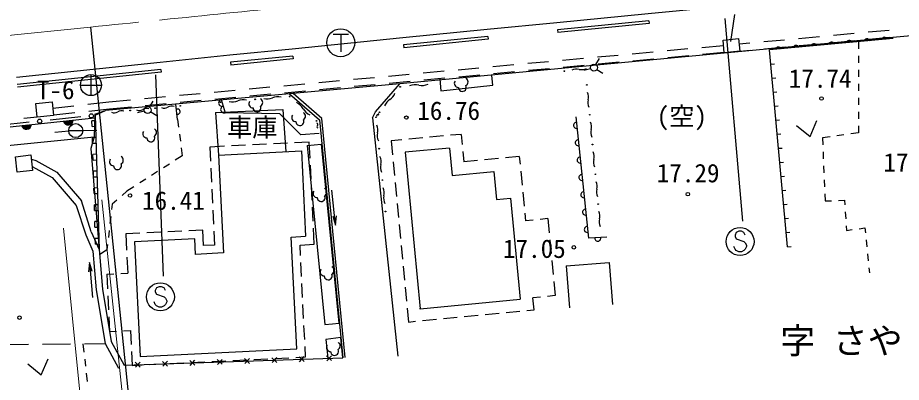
# Model space of a CAD drawing. Units: millimetres, scale not verified. Extents: x 40000 to 680000, y 20000 to 380000.
# Drawn here: x 84780 to 147936, y 252361 to 278388 of the extents above; entities that cross this region are included whole.
import ezdxf
from ezdxf.enums import TextEntityAlignment as Align

# ---------------------------------------------------------------- set-up
doc = ezdxf.new("R2010")
doc.units = ezdxf.units.MM
doc.header["$LTSCALE"] = 1000
doc.linetypes.add('CHAIN', pattern=[18.5, 12, -1.5, 3.5, -1.5])
for name, color, linetype, lineweight in [('M-BGD', 7, 'Continuous', 25), ('M-BGD-EXST', 7, 'Continuous', 25), ('M-BMK', 2, 'CHAIN', 13), ('M-BMK-OTRS', 5, 'Continuous', 25), ('M-BMK-SRVR', 3, 'Continuous', 25), ('M-STR-HTXT', 7, 'Continuous', 13), ('M-STR-STRC', 7, 'Continuous', 25), ('M-STR-STRD', 7, 'Continuous', 25)]:
    doc.layers.add(name, color=color, linetype=linetype, lineweight=lineweight)
doc.styles.add('ＭＳ ゴシック', font='')
doc.styles.get('ＭＳ ゴシック').set_extended_font_data('MS Gothic')

msp = doc.modelspace()

# ---------------------------------------------------------------- linework, layer by layer
at = {"layer": 'M-BGD'}
for p, q in [((136012, 278605), (135738, 276694)), ((152572, 277444), (138559, 276162)), ((147064, 277481), (145571, 277344)), ((139596, 276795), (138102, 276658)), ((147362, 276896), (138523, 276084)), ((142085, 277024), (140591, 276887)), ((144575, 277252), (143081, 277115)), ((144624, 276735), (143130, 276597)), ((144882, 276668), (144881, 276174)), ((147114, 276963), (145620, 276826)), ((138559, 276162), (125148, 274904)), ((132688, 276156), (131194, 276019)), ((135236, 276390), (133684, 276248)), ((137106, 276567), (136335, 276496)), ((137156, 276049), (136386, 275978)), ((139645, 276277), (138151, 276140)), ((139806, 262043), (138523, 276084)), ((142135, 276506), (140641, 276369)), ((125219, 275472), (123726, 275335)), ((126095, 275040), (126353, 275468)), ((127709, 275700), (126215, 275563)), ((130199, 275928), (128705, 275791)), ((130248, 275431), (128755, 275294)), ((132738, 275659), (131244, 275522)), ((135285, 275892), (133734, 275750)), ((144881, 275674), (144881, 275174)), ((125148, 274904), (112098, 273676)), ((117751, 274787), (116257, 274651)), ((120240, 275016), (118747, 274879)), ((122730, 275244), (121236, 275107)), ((122780, 274746), (121286, 274609)), ((125269, 274974), (123776, 274837)), ((125238, 274646), (125723, 274766)), ((127759, 275202), (126265, 275066)), ((138615, 275081), (138864, 275104)), ((110282, 274103), (108788, 273966)), ((112772, 274331), (111278, 274194)), ((115261, 274559), (113767, 274422)), ((117801, 274290), (116307, 274153)), ((118730, 273572), (118674, 274267)), ((120290, 274518), (118796, 274381)), ((126179, 274697), (126607, 274439)), ((138707, 274078), (138955, 274101)), ((144881, 274674), (144881, 274174)), ((105303, 273647), (103809, 273510)), ((112098, 273676), (104449, 272980)), ((107792, 273875), (106299, 273738)), ((110332, 273606), (108838, 273469)), ((110356, 271672), (112098, 273676)), ((112821, 273834), (111328, 273697)), ((115311, 274062), (113817, 273925)), ((114950, 273999), (115023, 273166)), ((115023, 273166), (118730, 273572)), ((144880, 273674), (144880, 273174)), ((104464, 272982), (91059, 271763)), ((97834, 272962), (96340, 272825)), ((100324, 273191), (98830, 273054)), ((102813, 273419), (101320, 273282)), ((102863, 272921), (101369, 272784)), ((105353, 273149), (103859, 273012)), ((104215, 272959), (106349, 271108)), ((106521, 271197), (104464, 272982)), ((107842, 273377), (106349, 273241)), ((138798, 273075), (139047, 273098)), ((91303, 272364), (89798, 272194)), ((92855, 272506), (91303, 272364)), ((95345, 272734), (93851, 272597)), ((95394, 272237), (93901, 272100)), ((94201, 272006), (94459, 272434)), ((96201, 271132), (96074, 272215)), ((97884, 272465), (96390, 272328)), ((100374, 272693), (98880, 272556)), ((99324, 272537), (99602, 271603)), ((144880, 272674), (144880, 272174)), ((88804, 272082), (87300, 271913)), ((88865, 271586), (87370, 271418)), ((91353, 271866), (89859, 271698)), ((90284, 271505), (91059, 271763)), ((90323, 271435), (91059, 271763)), ((92905, 272009), (91353, 271866)), ((93344, 271612), (93829, 271732)), ((94286, 271663), (94714, 271405)), ((98922, 271623), (103721, 271841)), ((98922, 271623), (99140, 268584)), ((103517, 271535), (99602, 271603)), ((103721, 271841), (103938, 268819)), ((110149, 271247), (110356, 271672)), ((138890, 272072), (139139, 272095)), ((144880, 271674), (144879, 271174)), ((71592, 269283), (90279, 271233)), ((86165, 271298), (85223, 271200)), ((89295, 271303), (87094, 271077)), ((90335, 271035), (90085, 271028)), ((90096, 270628), (90085, 271028)), ((90323, 271435), (90603, 261835)), ((96201, 271132), (96275, 270575)), ((105018, 270028), (103517, 271535)), ((106349, 271108), (108012, 254110)), ((108191, 254127), (106521, 271197)), ((110149, 271247), (111958, 254231)), ((125591, 262656), (124689, 271321)), ((138981, 271069), (139230, 271092)), ((141411, 269910), (141899, 271060)), ((85602, 270923), (83401, 270697)), ((90096, 270628), (90346, 270635)), ((140443, 270700), (141411, 269910)), ((144879, 270674), (144879, 270179)), ((71698, 268042), (90252, 269881)), ((90369, 269835), (90120, 269828)), ((90131, 269428), (90120, 269828)), ((96341, 270080), (96407, 269584)), ((106338, 270125), (105018, 270028)), ((113727, 269808), (112731, 269717)), ((115220, 269945), (114225, 269854)), ((116484, 270061), (115718, 269991)), ((116484, 270061), (116551, 269329)), ((139073, 270066), (139322, 270089)), ((142843, 269893), (142292, 269816)), ((142292, 269816), (142316, 269308)), ((143833, 270032), (143338, 269963)), ((144879, 270179), (144328, 270102)), ((90006, 269057), (90603, 261835)), ((90131, 269428), (90381, 269435)), ((96473, 269088), (96547, 268532)), ((99571, 269206), (98512, 269154)), ((98512, 269154), (98561, 268155)), ((101069, 269279), (100071, 269230)), ((102568, 269353), (101569, 269304)), ((104066, 269426), (103067, 269377)), ((105624, 269502), (104565, 269451)), ((105469, 269257), (106465, 269355)), ((105469, 269257), (106735, 256482)), ((105681, 268354), (105624, 269502)), ((106465, 269355), (107730, 256580)), ((112233, 269671), (111468, 269601)), ((111468, 269601), (111562, 268608)), ((115640, 269084), (112468, 268793)), ((115640, 269084), (115830, 267117)), ((139165, 269063), (139414, 269086)), ((90404, 268635), (90155, 268628)), ((90166, 268228), (90155, 268628)), ((96547, 268532), (96040, 268208)), ((99140, 268584), (105055, 268874)), ((99140, 268584), (99483, 261592)), ((105055, 268874), (105353, 262781)), ((112468, 268793), (113551, 257614)), ((116596, 268831), (116663, 268099)), ((120629, 268481), (119642, 268386)), ((120629, 268481), (120683, 267928)), ((142338, 268809), (142361, 268309)), ((90166, 268228), (90416, 268235)), ((95619, 267939), (95197, 267669)), ((105754, 266856), (105705, 267854)), ((111610, 268110), (111705, 267114)), ((117651, 268194), (116663, 268099)), ((119144, 268338), (118149, 268242)), ((139256, 268060), (139505, 268083)), ((142384, 267810), (142407, 267310)), ((90439, 267435), (90190, 267428)), ((90201, 267028), (90190, 267428)), ((94776, 267400), (94355, 267130)), ((98585, 267656), (98634, 266657)), ((115830, 267117), (118803, 267404)), ((118803, 267404), (118996, 265414)), ((120731, 267430), (120828, 266435)), ((90201, 267028), (90451, 267035)), ((93934, 266861), (93513, 266592)), ((111753, 266617), (111848, 265621)), ((139348, 267058), (139597, 267080)), ((142430, 266811), (142452, 266311)), ((90474, 266235), (90224, 266228)), ((90236, 265828), (90224, 266228)), ((92585, 265998), (92245, 265700)), ((93091, 266322), (92585, 265998)), ((98659, 266157), (98708, 265159)), ((105828, 265357), (105779, 266356)), ((107498, 263587), (107242, 266074)), ((120876, 265937), (120972, 264942)), ((139439, 266055), (139688, 266077)), ((90039, 263094), (89331, 265311)), ((90236, 265828), (90486, 265835)), ((91869, 265370), (91530, 265072)), ((118996, 265414), (119991, 265510)), ((119991, 265510), (120689, 258305)), ((142475, 265812), (142498, 265304)), ((142498, 265304), (142934, 265324)), ((143434, 265346), (143870, 265366)), ((143870, 265366), (143892, 265035)), ((88951, 264986), (89640, 262884)), ((90509, 265035), (90259, 265028)), ((90271, 264628), (90259, 265028)), ((90271, 264628), (90521, 264635)), ((91530, 265072), (91487, 264690)), ((98732, 264659), (98781, 263660)), ((105901, 263859), (105852, 264858)), ((111895, 265124), (111991, 264128)), ((139531, 265052), (139780, 265074)), ((91431, 264193), (91374, 263696)), ((107302, 264221), (107498, 263587)), ((107498, 263587), (107561, 264247)), ((121021, 264444), (121074, 263890)), ((122666, 264045), (122119, 263992)), ((122666, 264045), (122763, 263038)), ((139623, 264049), (139872, 264071)), ((143926, 264536), (143960, 264037)), ((90544, 263835), (90294, 263828)), ((90306, 263428), (90294, 263828)), ((90306, 263428), (90556, 263435)), ((112038, 263630), (112133, 262635)), ((121621, 263943), (121074, 263890)), ((143994, 263538), (144017, 263206)), ((144920, 263326), (145327, 263380)), ((145327, 263380), (145364, 263020)), ((89640, 262884), (90160, 261722)), ((90039, 263094), (90603, 261835)), ((91318, 263200), (91262, 262703)), ((93507, 263001), (92508, 262952)), ((92508, 262952), (92564, 261804)), ((95005, 263075), (94006, 263026)), ((96503, 263148), (95505, 263099)), ((98002, 263222), (97003, 263173)), ((98055, 262123), (98002, 263222)), ((98806, 263161), (98854, 262162)), ((104333, 262731), (105353, 262781)), ((105982, 262211), (105926, 263360)), ((139714, 263046), (139963, 263068)), ((144017, 263206), (144424, 263260)), ((90579, 262635), (90329, 262628)), ((90341, 262228), (90329, 262628)), ((90341, 262228), (90591, 262235)), ((91206, 262206), (91163, 261824)), ((97432, 262593), (93137, 262383)), ((93137, 262383), (93538, 254192)), ((97486, 261494), (97432, 262593)), ((98854, 262162), (98055, 262123)), ((104725, 254741), (104333, 262731)), ((104962, 262161), (105982, 262211)), ((104999, 261412), (104962, 262161)), ((112181, 262137), (112276, 261142)), ((122811, 262541), (122908, 261545)), ((126888, 262712), (125591, 262656)), ((145414, 262523), (145465, 262026)), ((90603, 261835), (90836, 259010)), ((91163, 261824), (90634, 261454)), ((99483, 261592), (97486, 261494)), ((139806, 262043), (140055, 262065)), ((145515, 261528), (145566, 261031)), ((89908, 260912), (89836, 260253)), ((89908, 260912), (90128, 258422)), ((90095, 260276), (89908, 260912)), ((92589, 261304), (92645, 260156)), ((105072, 259914), (105023, 260913)), ((122956, 261048), (123052, 260052)), ((123975, 260671), (127056, 260914)), ((127056, 260914), (127292, 257924)), ((112324, 260644), (112419, 259648)), ((123975, 260671), (124211, 257680)), ((145617, 260533), (145653, 260174)), ((91147, 260082), (91646, 260107)), ((91147, 260082), (91198, 259034)), ((92146, 260131), (92645, 260156)), ((90836, 259010), (91469, 255276)), ((105145, 258416), (105096, 259415)), ((112466, 259151), (112561, 258155)), ((123101, 259555), (123198, 258548)), ((91223, 258534), (91272, 257535)), ((122154, 258447), (121607, 258394)), ((121690, 257534), (121607, 258394)), ((123198, 258548), (122651, 258495)), ((105219, 256918), (105170, 257916)), ((113551, 257614), (120689, 258305)), ((112609, 257658), (112704, 256664)), ((113551, 257614), (113494, 257608)), ((116699, 257051), (117695, 257147)), ((118192, 257196), (119188, 257292)), ((119685, 257340), (120681, 257437)), ((121178, 257485), (121690, 257534)), ((91296, 257036), (91348, 255987)), ((105292, 255419), (105243, 256418)), ((112704, 256664), (113216, 256714)), ((113713, 256762), (114709, 256858)), ((115206, 256906), (116202, 257003)), ((91348, 255987), (91847, 256012)), ((92347, 256036), (92846, 256061)), ((92846, 256061), (92895, 255062)), ((91469, 255276), (92390, 253588)), ((107865, 255565), (106799, 255405)), ((106799, 255405), (106948, 254074)), ((108012, 254110), (107865, 255565)), ((83556, 255065), (85556, 255081)), ((86556, 255090), (88556, 255106)), ((89538, 254511), (89472, 255114)), ((89556, 255114), (91038, 255127)), ((92919, 254562), (92968, 253564)), ((93538, 254192), (104725, 254741)), ((105354, 254171), (105317, 254920)), ((86465, 252883), (86953, 254034)), ((89647, 253517), (89592, 254014)), ((92390, 253588), (108012, 254110)), ((97093, 253922), (97450, 253580)), ((97105, 253569), (97438, 253933)), ((98662, 253843), (99660, 253892)), ((99046, 253987), (99403, 253646)), ((99058, 253634), (99391, 253999)), ((100160, 253916), (101159, 253965)), ((100999, 254052), (101356, 253711)), ((101011, 253699), (101344, 254064)), ((101658, 253990), (102657, 254039)), ((102951, 254117), (103308, 253776)), ((102963, 253765), (103297, 254129)), ((103156, 254063), (104155, 254112)), ((104654, 254137), (105354, 254171)), ((104904, 254183), (105261, 253841)), ((104916, 253830), (105249, 254194)), ((106857, 254248), (107214, 253907)), ((106869, 253895), (107202, 254259)), ((85497, 253674), (86465, 252883)), ((92968, 253564), (93668, 253598)), ((93188, 253791), (93545, 253450)), ((93200, 253439), (93533, 253803)), ((94167, 253622), (95166, 253671)), ((95141, 253857), (95498, 253515)), ((95152, 253504), (95486, 253868)), ((95665, 253696), (96664, 253745)), ((97163, 253769), (98162, 253818)), ((89768, 252417), (89701, 253020))]:
    msp.add_line(p, q, dxfattribs=at)
for points in [[(136296, 276896), (136384, 275997), (135286, 275889), (135197, 276787)], [(87252, 272388), (87350, 271417), (86165, 271298), (86068, 272270)], [(84738, 267362), (84618, 268467), (85723, 268587), (85843, 267482)]]:
    msp.add_lwpolyline(points, close=True, dxfattribs=at)
for points in [[(90284, 271505), (90252, 269881), (90006, 269057)], [(85757, 268280), (86071, 268204), (87571, 267368), (89331, 265311)], [(85811, 267776), (87250, 266975), (88951, 264986)], [(90160, 261722), (90389, 258954), (91038, 255127), (91995, 253373)], [(106735, 256482), (107278, 256539), (107730, 256580)]]:
    msp.add_lwpolyline(points, dxfattribs=at)
for centre, radius in [((125966, 274826), 250), ((123850, 274575), 25), ((112115, 273450), 25), ((125461, 273587), 25), ((99280, 272354), 25), ((101749, 272560), 25), ((104219, 272766), 25), ((142231, 272621), 125), ((92824, 271759), 25), ((94072, 271792), 250), ((94612, 271926), 25), ((96401, 272092), 25), ((110638, 271637), 25), ((86348, 271000), 150), ((90041, 271380), 150), ((106135, 271018), 25), ((110387, 271277), 25), ((112562, 271258), 125), ((125663, 271462), 25), ((110616, 269038), 25), ((125865, 269337), 25), ((126068, 267211), 25), ((110845, 266798), 25), ((132682, 265795), 125), ((92811, 265697), 125), ((126270, 265086), 25), ((111074, 264559), 25), ((124532, 261993), 125), ((84908, 256974), 125)]:
    msp.add_circle(centre, radius, dxfattribs=at)
for centre, radius, start, end in [((142950, 276417), 224, 24.51841, 165.98231), ((144212, 276533), 224, 24.52021, 165.98061), ((145475, 276649), 224, 24.52021, 165.98061), ((146738, 276765), 224, 24.52021, 165.98061), ((139161, 276069), 224, 24.51841, 165.98231), ((140424, 276185), 224, 24.51841, 165.98231), ((141687, 276301), 224, 24.51841, 165.98231), ((125091, 275412), 734, 255.51851, 298.04991), ((124724, 273990), 734, 75.51961, 118.04971), ((113218, 272454), 1146, 78.43041, 112.40321), ((113678, 274699), 1146, 258.42911, 292.40351), ((116273, 273700), 288, 144.49821, 271.36551), ((116563, 273413), 283, 180.21011, 27.58111), ((116686, 273802), 288, 296.42411, 63.29461), ((110918, 273294), 879, 301.44581, 340.27361), ((124852, 272725), 737, 344.21461, 26.66281), ((99388, 272302), 244, 105.08751, 288.05391), ((100128, 273362), 984, 256.43761, 293.11641), ((100901, 271552), 984, 76.43581, 113.11821), ((101592, 272232), 288, 144.49821, 271.36551), ((102005, 272334), 288, 296.42411, 63.29461), ((102597, 273569), 984, 256.43761, 293.11641), ((103370, 271758), 984, 76.43581, 113.11821), ((104245, 271352), 1077, 30.09961, 65.16091), ((111835, 271793), 879, 121.44491, 160.27311), ((126271, 272324), 737, 164.21301, 206.66331), ((91661, 272132), 529, 250.21291, 300.41871), ((92197, 271219), 529, 70.21211, 120.42061), ((93450, 272299), 529, 250.21031, 300.42111), ((93986, 271386), 529, 70.21231, 120.42061), ((95239, 272465), 529, 250.21211, 300.42061), ((95775, 271552), 529, 70.21051, 120.42111), ((96196, 271680), 191, 258.75271, 114.65481), ((99527, 271835), 244, 105.08921, 288.05221), ((101882, 271945), 283, 180.21011, 27.58111), ((106108, 272432), 1077, 210.09961, 245.16091), ((105069, 271359), 288, 296.42371, 63.29501), ((88389, 271090), 354, 194.75533, 357.16051), ((88389, 271090), 283, 196.97937, 354.93647), ((88389, 271090), 212, 200.7257, 351.19014), ((88389, 271090), 142, 208.43743, 343.47842), ((88389, 271090), 100, 218.75509, 333.16075), ((104656, 271257), 288, 144.49781, 271.36591), ((104946, 270970), 283, 180.21011, 27.58111), ((110486, 271409), 55.1, 60.32751, 229.83611), ((110540, 271505), 55.1, 240.32801, 49.83551), ((85405, 270779), 354, 194.75533, 357.16051), ((85405, 270779), 283, 196.97937, 354.93647), ((85405, 270779), 212, 200.7257, 351.19014), ((85405, 270779), 142, 208.43743, 343.47842), ((85405, 270779), 100, 218.75509, 333.16075), ((94419, 270200), 288, 296.42531, 63.29341), ((106143, 270763), 95.1, 310.15181, 73.54891), ((106265, 270618), 95.1, 130.15181, 253.54891), ((109711, 270359), 817, 345.68061, 25.98651), ((124714, 270698), 211, 85.30871, 286.58131), ((125055, 270600), 737, 344.21301, 26.66331), ((126473, 270199), 737, 164.21411, 206.66311), ((94006, 270098), 288, 144.49621, 271.36751), ((94296, 269811), 283, 180.21011, 27.58111), ((111293, 269955), 817, 165.68011, 205.98801), ((124843, 269460), 211, 85.30761, 286.58111), ((92041, 268213), 288, 296.42571, 63.29301), ((109939, 268120), 817, 345.68011, 25.98801), ((124972, 268222), 211, 85.30871, 286.58131), ((125257, 268475), 737, 344.21411, 26.66311), ((91629, 268111), 288, 144.49661, 271.36711), ((91919, 267824), 283, 180.21011, 27.58111), ((111522, 267716), 817, 165.68061, 205.98651), ((126676, 268074), 737, 164.21301, 206.66331), ((125101, 266984), 211, 85.30871, 286.58131), ((125459, 266349), 737, 344.21271, 26.66361), ((106177, 265837), 288, 144.49781, 271.36591), ((106590, 265939), 288, 296.42371, 63.29501), ((110168, 265881), 817, 345.68061, 25.98651), ((125230, 265747), 211, 85.30761, 286.58111), ((126878, 265948), 737, 164.21461, 206.66281), ((106467, 265550), 283, 180.21011, 27.58111), ((111751, 265477), 817, 165.68011, 205.98801), ((125359, 264509), 211, 85.30871, 286.58131), ((125662, 264224), 737, 344.21461, 26.66281), ((127080, 263823), 737, 164.21271, 206.66361), ((125488, 263271), 211, 85.30941, 286.58081), ((126241, 262653), 219, 174.24221, 10.69551), ((106686, 260246), 288, 144.49661, 271.36711), ((107099, 260348), 288, 296.42571, 63.29301), ((106976, 259959), 283, 180.21011, 27.58111), ((107548, 254952), 288, 296.42411, 63.29461), ((107135, 254850), 288, 144.49821, 271.36551), ((107425, 254563), 283, 180.21011, 27.58111)]:
    msp.add_arc(centre, radius, start, end, dxfattribs=at)
at = {"layer": 'M-BGD-EXST'}
for p, q in [((107322, 277200), (108422, 277200)), ((107872, 277200), (107872, 275950)), ((88428, 270325), (89428, 270325)), ((89428, 270338), (90427, 270365)), ((88430, 270279), (87434, 270188))]:
    msp.add_line(p, q, dxfattribs=at)
for centre, radius in [((107872, 276600), 1000), ((88928, 270325), 500)]:
    msp.add_circle(centre, radius, dxfattribs=at)
at = {"layer": 'M-BMK'}
msp.add_line((89984, 277715), (71037, 275765), dxfattribs=at)
msp.add_arc((704105, -5690774), 6000000, 94.4762, 95.87471, dxfattribs=at)
at = {"layer": 'M-BMK-OTRS'}
msp.add_lwpolyline([(203315, 285295), (195340, 284622), (174325, 282787), (167859, 282216), (152098, 280764), (147122, 280309), (134822, 279150), (129850, 278666), (123313, 278027), (118345, 277547), (112316, 276940), (104395, 276144), (99943, 275707), (94961, 275184), (84704, 274120)], dxfattribs=at)
at = {"layer": 'M-BMK-SRVR'}
for p, q in [((89984, 277715), (93406, 244458)), ((90020, 274327), (90020, 272827)), ((89270, 273577), (90770, 273577))]:
    msp.add_line(p, q, dxfattribs=at)
msp.add_circle((90020, 273577), 750, dxfattribs=at)
at = {"layer": 'M-STR-HTXT'}
for p, q in [((90792, 265386), (93141, 243356)), ((88046, 263367), (90805, 236115))]:
    msp.add_line(p, q, dxfattribs=at)
at = {"layer": 'M-STR-STRC'}
for p, q in [((135316, 278322), (136582, 263874)), ((94639, 274309), (95189, 259937)), ((136140, 263048), (136049, 262866)), ((136049, 262866), (136049, 262775)), ((136049, 262775), (136140, 262593)), ((136322, 263139), (136140, 263048)), ((136504, 263139), (136322, 263139)), ((136686, 263048), (136504, 263139)), ((136777, 262866), (136686, 263048)), ((136140, 262593), (136686, 262411)), ((136686, 262411), (136777, 262321)), ((136777, 262321), (136867, 262139)), ((136867, 262139), (136867, 262048)), ((136049, 261866), (135958, 262048)), ((136140, 261775), (136049, 261866)), ((136322, 261684), (136140, 261775)), ((136504, 261684), (136322, 261684)), ((136686, 261775), (136504, 261684)), ((136777, 261866), (136686, 261775)), ((136867, 262048), (136777, 261866)), ((94707, 259096), (94616, 258914)), ((94889, 259187), (94707, 259096)), ((95071, 259187), (94889, 259187)), ((95253, 259096), (95071, 259187)), ((95344, 258914), (95253, 259096)), ((94616, 258914), (94616, 258823)), ((94616, 258823), (94707, 258641)), ((94707, 258641), (95253, 258459)), ((95253, 258459), (95344, 258368)), ((95344, 258368), (95435, 258187)), ((94616, 257914), (94525, 258096)), ((94707, 257823), (94616, 257914)), ((94889, 257732), (94707, 257823)), ((95071, 257732), (94889, 257732)), ((95253, 257823), (95071, 257732)), ((95344, 257914), (95253, 257823)), ((95435, 258096), (95344, 257914)), ((95435, 258187), (95435, 258096))]:
    msp.add_line(p, q, dxfattribs=at)
for centre in [(136413, 262411), (94980, 258459)]:
    msp.add_circle(centre, 1000, dxfattribs=at)
at = {"layer": 'M-STR-STRD'}
for p, q in [((129898, 278169), (123362, 277530)), ((129918, 277970), (123381, 277331)), ((129898, 278169), (129918, 277970)), ((123362, 277530), (123381, 277331)), ((118394, 277050), (112366, 276443)), ((118413, 276851), (112386, 276244)), ((118394, 277050), (118413, 276851)), ((112366, 276443), (112386, 276244)), ((104444, 275646), (99993, 275209)), ((104464, 275447), (100014, 275010)), ((104444, 275646), (104464, 275447)), ((99993, 275209), (100014, 275010)), ((95013, 274686), (84755, 273623)), ((95034, 274488), (84776, 273424)), ((95013, 274686), (95034, 274488))]:
    msp.add_line(p, q, dxfattribs=at)

# ---------------------------------------------------------------- texts
at = {"layer": 'M-BGD', "style": 'ＭＳ ゴシック'}
for s, p in [('17.74', (139890, 272991)), ('16.76', (113337, 270695)), ('車庫', (99747, 269506)), ('17.79', (146653, 267003)), ('17.29', (130453, 266240)), ('16.41', (93669, 264278)), ('17.05', (119463, 260843))]:
    msp.add_text(s, height=1320, dxfattribs=at).set_placement(p, align=Align.BOTTOM_LEFT)
msp.add_text('(空)', height=1320, dxfattribs=at).set_placement((132247, 271359), align=Align.MIDDLE_CENTER)
at = {"layer": 'M-BGD-EXST', "style": 'ＭＳ ゴシック'}
msp.add_text('字 さや', height=1833, dxfattribs=at).set_placement((143656, 253857), align=Align.BOTTOM_CENTER)
at = {"layer": 'M-BMK-SRVR', "style": 'ＭＳ ゴシック'}
msp.add_text('T-6', height=1320, dxfattribs=at).set_placement((86152, 272174), align=Align.BOTTOM_LEFT)

doc.saveas('drawing.dxf')
